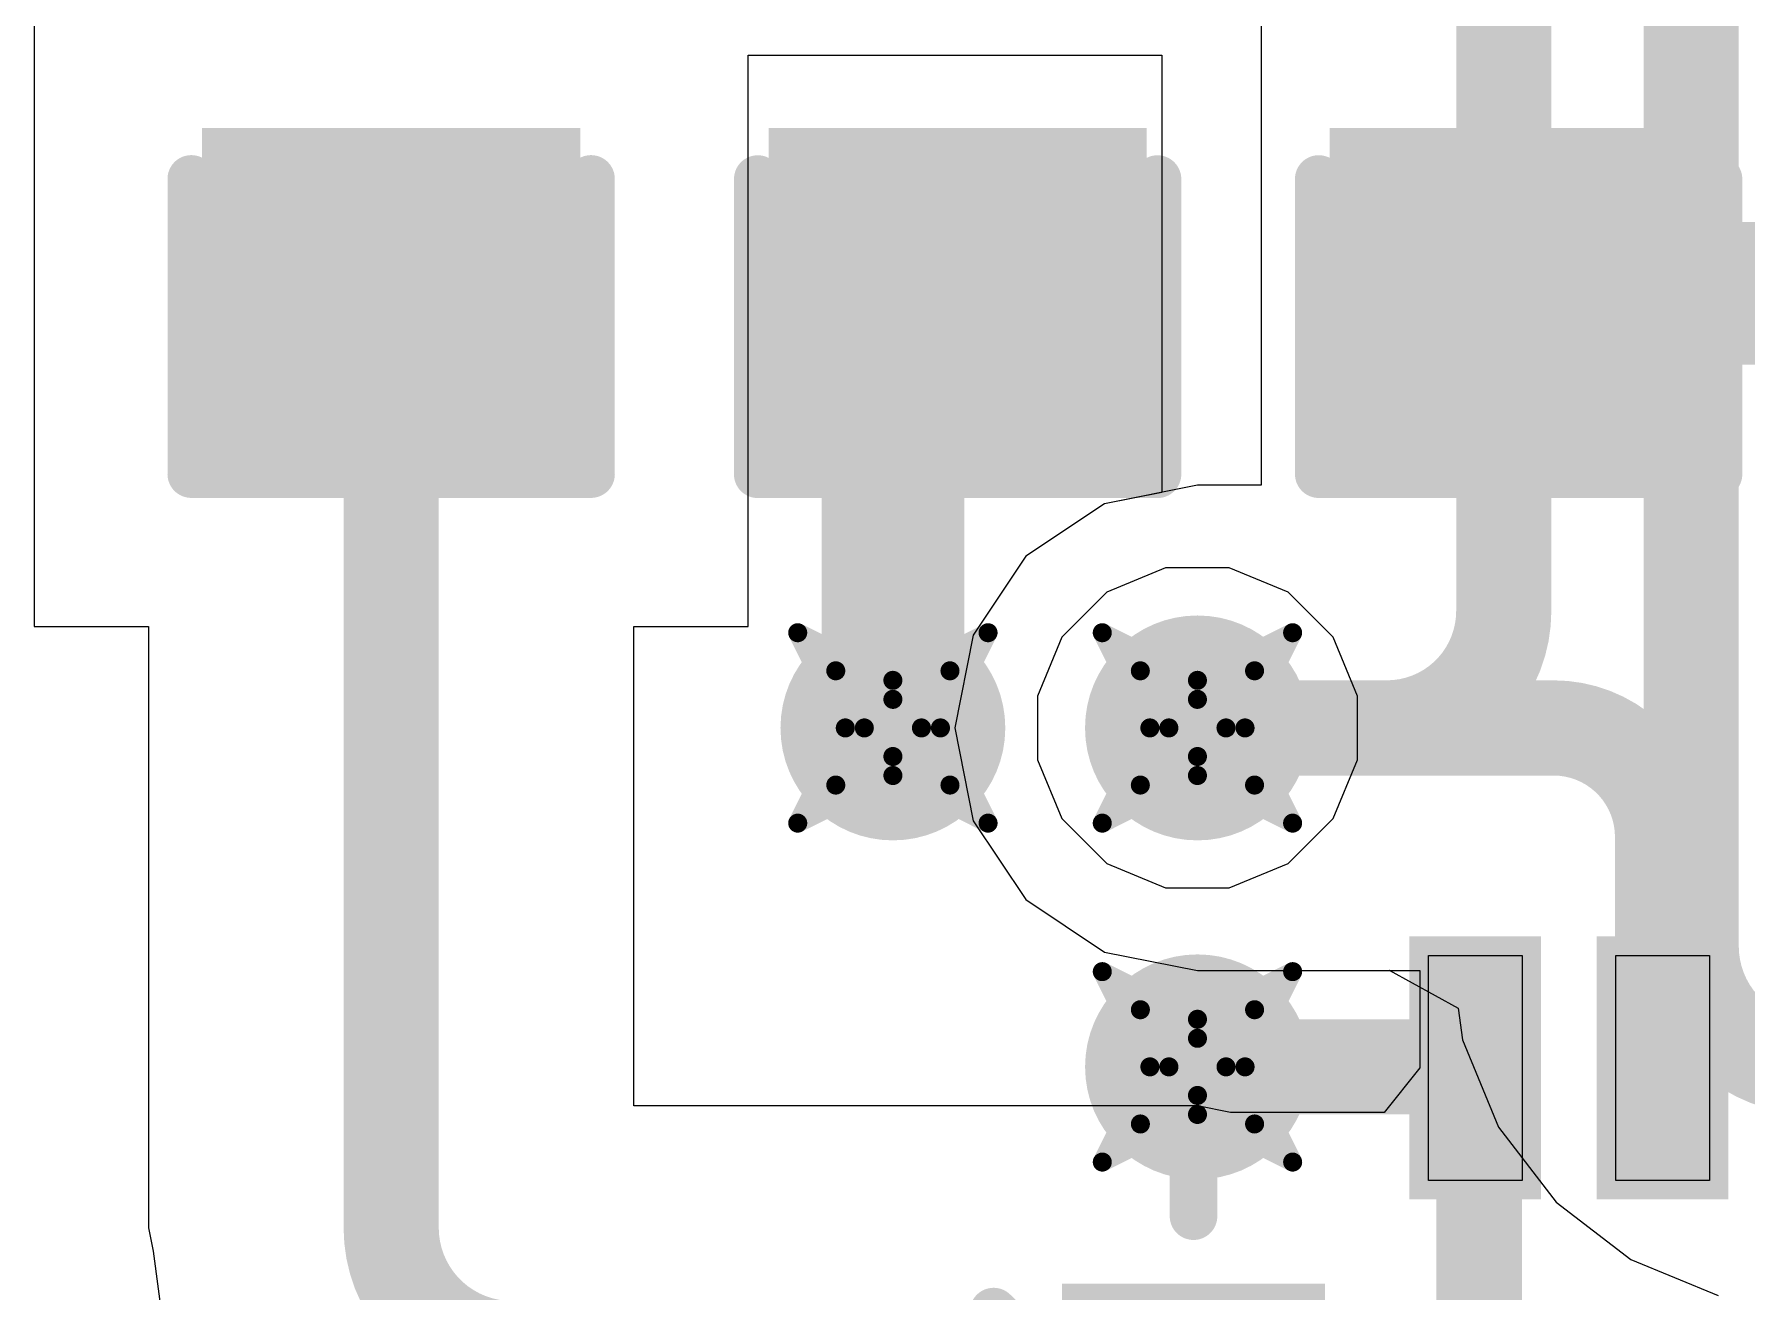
# Model space of a CAD drawing. Header units: inches. Extents: x -2 to 5376, y -4 to 5426.
# Drawn here: x 37.406 to 41.976, y 84.9 to 88.255 of the extents above; entities that cross this region are included whole.
import ezdxf

# ---------------------------------------------------------------- set-up
doc = ezdxf.new("R2010")
doc.units = ezdxf.units.IN
for name, color, linetype in [('Bottom Layer', 5, 'Continuous'), ('Drill Drawing', 1, 'Continuous'), ('Layer 1', 16, 'Continuous'), ('Layer 2', 76, 'Continuous'), ('Top Layer', 1, 'Continuous'), ('Top Overlay', 2, 'Continuous'), ('Top Paste', 8, 'Continuous'), ('Top Solder', 216, 'Continuous'), ('Via Holes', 16, 'Continuous')]:
    doc.layers.add(name, color=color, linetype=linetype)

# ---------------------------------------------------------------- blocks, each defined once
blk = doc.blocks.new('VQFN_16_3_3__24')
at = {"layer": 'Top Layer'}
for points in [[(-0.8729, 1.8), (-0.6229, 1.8), (-0.6229, 1.2), (-0.8729, 1.2)], [(-0.373, 1.8), (-0.123, 1.8), (-0.123, 1.2), (-0.373, 1.2)], [(0.1271, 1.8), (0.3771, 1.8), (0.3771, 1.2), (0.1271, 1.2)], [(0.627, 1.8), (0.877, 1.8), (0.877, 1.2), (0.627, 1.2)], [(-1.8, 0.6234), (-1.8, 0.8734), (-1.2, 0.8734), (-1.2, 0.6234)], [(1.8, 0.8734), (1.8, 0.6234), (1.2, 0.6234), (1.2, 0.8734)], [(-0.7501, 0.7499), (0.7499, 0.7499), (0.7499, -0.7501), (-0.7501, -0.7501)], [(-1.8, 0.1235), (-1.8, 0.3735), (-1.2, 0.3735), (-1.2, 0.1235)], [(1.8, 0.3751), (1.8, 0.1251), (1.2, 0.1251), (1.2, 0.3751)], [(-1.8, -0.3766), (-1.8, -0.1266), (-1.2, -0.1266), (-1.2, -0.3766)], [(1.8, -0.1251), (1.8, -0.3751), (1.2, -0.3751), (1.2, -0.1251)], [(-1.8, -0.8765), (-1.8, -0.6265), (-1.2, -0.6265), (-1.2, -0.8765)], [(1.8, -0.6249), (1.8, -0.8749), (1.2, -0.8749), (1.2, -0.6249)], [(-0.6229, -1.8), (-0.8729, -1.8), (-0.8729, -1.2), (-0.6229, -1.2)], [(-0.123, -1.8), (-0.373, -1.8), (-0.373, -1.2), (-0.123, -1.2)], [(0.3771, -1.8), (0.1271, -1.8), (0.1271, -1.2), (0.3771, -1.2)], [(0.877, -1.8), (0.627, -1.8), (0.627, -1.2), (0.877, -1.2)]]:
    blk.add_hatch(color=1, dxfattribs=at).paths.add_polyline_path(points)
at = {"layer": 'Top Solder'}
for points in [[(-0.9237, 1.8508), (-0.5721, 1.8508), (-0.5721, 1.1492), (-0.9237, 1.1492)], [(-0.4238, 1.8508), (-0.0722, 1.8508), (-0.0722, 1.1492), (-0.4238, 1.1492)], [(0.0763, 1.8508), (0.4279, 1.8508), (0.4279, 1.1492), (0.0763, 1.1492)], [(0.5762, 1.8508), (0.9278, 1.8508), (0.9278, 1.1492), (0.5762, 1.1492)], [(-1.8508, 0.5726), (-1.8508, 0.9242), (-1.1492, 0.9242), (-1.1492, 0.5726)], [(1.8508, 0.9242), (1.8508, 0.5726), (1.1492, 0.5726), (1.1492, 0.9242)], [(-0.8009, 0.8007), (0.8007, 0.8007), (0.8007, -0.8009), (-0.8009, -0.8009)], [(-1.8508, 0.0727), (-1.8508, 0.4243), (-1.1492, 0.4243), (-1.1492, 0.0727)], [(1.8508, 0.4259), (1.8508, 0.0743), (1.1492, 0.0743), (1.1492, 0.4259)], [(-1.8508, -0.4274), (-1.8508, -0.0758), (-1.1492, -0.0758), (-1.1492, -0.4274)], [(1.8508, -0.0743), (1.8508, -0.4259), (1.1492, -0.4259), (1.1492, -0.0743)], [(-1.8508, -0.9273), (-1.8508, -0.5757), (-1.1492, -0.5757), (-1.1492, -0.9273)], [(1.8508, -0.5741), (1.8508, -0.9257), (1.1492, -0.9257), (1.1492, -0.5741)], [(-0.5721, -1.8508), (-0.9237, -1.8508), (-0.9237, -1.1492), (-0.5721, -1.1492)], [(-0.0722, -1.8508), (-0.4238, -1.8508), (-0.4238, -1.1492), (-0.0722, -1.1492)], [(0.4279, -1.8508), (0.0763, -1.8508), (0.0763, -1.1492), (0.4279, -1.1492)], [(0.9278, -1.8508), (0.5762, -1.8508), (0.5762, -1.1492), (0.9278, -1.1492)]]:
    blk.add_hatch(color=216, dxfattribs=at).paths.add_polyline_path(points)
at = {"layer": 'Top Overlay'}
for points in [[(-1.4999, 1.1046, 0.127, 0.127, 0), (-1.4999, 1.4999, 0.127, 0.127, 0)], [(-1.4999, 1.4999, 0.127, 0.127, 0), (-1.1041, 1.4999, 0.127, 0.127, 0)], [(1.1082, 1.4999, 0.127, 0.127, 0), (1.5001, 1.4999, 0.127, 0.127, 0)], [(1.5001, 1.1046, 0.127, 0.127, 0), (1.5001, 1.4999, 0.127, 0.127, 0)], [(-2.0334, 0.85, 0.127, 0.127, 0), (-1.9318, 0.7484, 0.127, 0.127, 0)], [(-2.0334, 0.6468, 0.127, 0.127, 0), (-2.0334, 0.85, 0.127, 0.127, 0)], [(-2.0334, 0.6468, 0.127, 0.127, 0), (-1.9318, 0.7484, 0.127, 0.127, 0)], [(-1.4999, -1.5001, 0.127, 0.127, 0), (-1.4999, -1.1076, 0.127, 0.127, 0)], [(1.5001, -1.5001, 0.127, 0.127, 0), (1.5001, -1.1061, 0.127, 0.127, 0)], [(-1.4999, -1.5001, 0.127, 0.127, 0), (-1.1041, -1.5001, 0.127, 0.127, 0)], [(1.1082, -1.5001, 0.127, 0.127, 0), (1.5001, -1.5001, 0.127, 0.127, 0)]]:
    blk.add_lwpolyline(points, format="xyseb", dxfattribs=at)
for points in [[(-1.5316, 1.4999, 0.0635, 0.0635, 1), (-1.4681, 1.4999, 0.0635, 0.0635, 1)], [(-1.5316, 1.4999, 0.0635, 0.0635, 1), (-1.4681, 1.4999, 0.0635, 0.0635, 1)], [(-1.1358, 1.4999, 0.0635, 0.0635, 1), (-1.0723, 1.4999, 0.0635, 0.0635, 1)], [(1.0765, 1.4999, 0.0635, 0.0635, 1), (1.14, 1.4999, 0.0635, 0.0635, 1)], [(1.4684, 1.4999, 0.0635, 0.0635, 1), (1.5319, 1.4999, 0.0635, 0.0635, 1)], [(1.4684, 1.4999, 0.0635, 0.0635, 1), (1.5319, 1.4999, 0.0635, 0.0635, 1)], [(-1.5316, 1.1046, 0.0635, 0.0635, 1), (-1.4681, 1.1046, 0.0635, 0.0635, 1)], [(1.4684, 1.1046, 0.0635, 0.0635, 1), (1.5319, 1.1046, 0.0635, 0.0635, 1)], [(-2.0651, 0.85, 0.0635, 0.0635, 1), (-2.0016, 0.85, 0.0635, 0.0635, 1)], [(-2.0651, 0.85, 0.0635, 0.0635, 1), (-2.0016, 0.85, 0.0635, 0.0635, 1)], [(-1.9635, 0.7484, 0.0635, 0.0635, 1), (-1.9, 0.7484, 0.0635, 0.0635, 1)], [(-1.9635, 0.7484, 0.0635, 0.0635, 1), (-1.9, 0.7484, 0.0635, 0.0635, 1)], [(-2.0651, 0.6468, 0.0635, 0.0635, 1), (-2.0016, 0.6468, 0.0635, 0.0635, 1)], [(-2.0651, 0.6468, 0.0635, 0.0635, 1), (-2.0016, 0.6468, 0.0635, 0.0635, 1)], [(-1.5316, -1.1076, 0.0635, 0.0635, 1), (-1.4681, -1.1076, 0.0635, 0.0635, 1)], [(1.4684, -1.1061, 0.0635, 0.0635, 1), (1.5319, -1.1061, 0.0635, 0.0635, 1)], [(-1.5316, -1.5001, 0.0635, 0.0635, 1), (-1.4681, -1.5001, 0.0635, 0.0635, 1)], [(-1.5316, -1.5001, 0.0635, 0.0635, 1), (-1.4681, -1.5001, 0.0635, 0.0635, 1)], [(-1.1358, -1.5001, 0.0635, 0.0635, 1), (-1.0723, -1.5001, 0.0635, 0.0635, 1)], [(1.0765, -1.5001, 0.0635, 0.0635, 1), (1.14, -1.5001, 0.0635, 0.0635, 1)], [(1.4684, -1.5001, 0.0635, 0.0635, 1), (1.5319, -1.5001, 0.0635, 0.0635, 1)], [(1.4684, -1.5001, 0.0635, 0.0635, 1), (1.5319, -1.5001, 0.0635, 0.0635, 1)]]:
    blk.add_lwpolyline(points, format="xyseb", close=True, dxfattribs=at)
at = {"layer": 'Top Paste'}
for p, q in [((-0.8729, 1.8), (-0.8729, 1.8)), ((-0.8729, 1.8), (-0.6229, 1.8)), ((-0.8729, 1.2), (-0.8729, 1.8)), ((-0.6229, 1.8), (-0.6229, 1.2)), ((-0.3729, 1.8), (-0.3729, 1.8)), ((-0.3729, 1.8), (-0.1229, 1.8)), ((-0.3729, 1.2), (-0.3729, 1.8)), ((-0.1229, 1.8), (-0.1229, 1.2)), ((0.1271, 1.8), (0.1271, 1.8)), ((0.1271, 1.8), (0.3771, 1.8)), ((0.1271, 1.2), (0.1271, 1.8)), ((0.3771, 1.8), (0.3771, 1.2)), ((0.6271, 1.8), (0.6271, 1.8)), ((0.6271, 1.8), (0.8771, 1.8)), ((0.6271, 1.2), (0.6271, 1.8)), ((0.8771, 1.8), (0.8771, 1.2)), ((-0.6229, 1.2), (-0.8729, 1.2)), ((-0.1229, 1.2), (-0.3729, 1.2)), ((0.3771, 1.2), (0.1271, 1.2)), ((0.8771, 1.2), (0.6271, 1.2)), ((-1.7999, 0.6235), (-1.7999, 0.8735)), ((-1.7999, 0.8735), (-1.1999, 0.8735)), ((-1.1999, 0.8735), (-1.1999, 0.6235)), ((1.2, 0.6235), (1.2, 0.8735)), ((1.2, 0.8735), (1.8, 0.8735)), ((1.8, 0.8735), (1.8, 0.8735)), ((1.8, 0.8735), (1.8, 0.6235)), ((-1.7999, 0.6235), (-1.7999, 0.6235)), ((-1.1999, 0.6235), (-1.7999, 0.6235)), ((-0.6, 0.6), (-0.6, 0.6)), ((-0.6, 0.6), (0.6, 0.6)), ((-0.6, -0.6), (-0.6, 0.6)), ((0.6, 0.6), (0.6, -0.6)), ((1.8, 0.6235), (1.2, 0.6235)), ((-1.8, 0.1235), (-1.8, 0.3735)), ((-1.8, 0.3735), (-1.2, 0.3735)), ((-1.2, 0.3735), (-1.2, 0.1235)), ((1.2, 0.125), (1.2, 0.375)), ((1.2, 0.375), (1.8, 0.375)), ((1.8, 0.375), (1.8, 0.375)), ((1.8, 0.375), (1.8, 0.125)), ((-1.8, 0.1235), (-1.8, 0.1235)), ((-1.2, 0.1235), (-1.8, 0.1235)), ((1.8, 0.125), (1.2, 0.125)), ((-1.7999, -0.3765), (-1.7999, -0.1265)), ((-1.7999, -0.1265), (-1.1999, -0.1265)), ((-1.1999, -0.1265), (-1.1999, -0.3765)), ((1.2, -0.375), (1.2, -0.125)), ((1.2, -0.125), (1.8, -0.125)), ((1.8, -0.125), (1.8, -0.125)), ((1.8, -0.125), (1.8, -0.375)), ((-1.7999, -0.3765), (-1.7999, -0.3765)), ((-1.1999, -0.3765), (-1.7999, -0.3765)), ((1.8, -0.375), (1.2, -0.375)), ((-1.7999, -0.8765), (-1.7999, -0.6265)), ((-1.7999, -0.6265), (-1.1999, -0.6265)), ((-1.1999, -0.6265), (-1.1999, -0.8765)), ((0.6, -0.6), (-0.6, -0.6)), ((1.2, -0.875), (1.2, -0.625)), ((1.2, -0.625), (1.8, -0.625)), ((1.8, -0.625), (1.8, -0.625)), ((1.8, -0.625), (1.8, -0.875)), ((-1.7999, -0.8765), (-1.7999, -0.8765)), ((-1.1999, -0.8765), (-1.7999, -0.8765)), ((1.8, -0.875), (1.2, -0.875)), ((-0.8729, -1.8), (-0.8729, -1.2)), ((-0.8729, -1.2), (-0.6229, -1.2)), ((-0.6229, -1.2), (-0.6229, -1.8)), ((-0.3729, -1.8), (-0.3729, -1.2)), ((-0.3729, -1.2), (-0.1229, -1.2)), ((-0.1229, -1.2), (-0.1229, -1.8)), ((0.1271, -1.8), (0.1271, -1.2)), ((0.1271, -1.2), (0.3771, -1.2)), ((0.3771, -1.2), (0.3771, -1.8)), ((0.6271, -1.8), (0.6271, -1.2)), ((0.6271, -1.2), (0.8771, -1.2)), ((0.8771, -1.2), (0.8771, -1.8)), ((-0.6229, -1.8), (-0.8729, -1.8)), ((-0.6229, -1.8), (-0.6229, -1.8)), ((-0.1229, -1.8), (-0.3729, -1.8)), ((-0.1229, -1.8), (-0.1229, -1.8)), ((0.3771, -1.8), (0.1271, -1.8)), ((0.3771, -1.8), (0.3771, -1.8)), ((0.8771, -1.8), (0.6271, -1.8)), ((0.8771, -1.8), (0.8771, -1.8))]:
    blk.add_line(p, q, dxfattribs=at)
blk = doc.blocks.new('C___0603_99')
at = {"layer": 'Top Layer'}
for points in [[(-0.381, 0.4445), (-0.381, -0.4445), (-1.143, -0.4445), (-1.143, 0.4445)], [(1.143, 0.4445), (1.143, -0.4445), (0.381, -0.4445), (0.381, 0.4445)]]:
    blk.add_hatch(color=1, dxfattribs=at).paths.add_polyline_path(points)
at = {"layer": 'Top Paste'}
for points in [[(-0.381, 0.4445), (-0.381, -0.4445), (-1.143, -0.4445), (-1.143, 0.4445)], [(1.143, 0.4445), (1.143, -0.4445), (0.381, -0.4445), (0.381, 0.4445)]]:
    blk.add_hatch(color=8, dxfattribs=at).paths.add_polyline_path(points)
at = {"layer": 'Top Solder'}
for points in [[(-0.321, 0.5045), (-0.321, -0.5045), (-1.203, -0.5045), (-1.203, 0.5045)], [(1.203, 0.5045), (1.203, -0.5045), (0.321, -0.5045), (0.321, 0.5045)]]:
    blk.add_hatch(color=216, dxfattribs=at).paths.add_polyline_path(points)
at = {"layer": 'Top Overlay'}
for points in [[(-1.2446, -0.5334, 0.127, 0.127, 0), (-1.2446, 0.5334, 0.127, 0.127, 0)], [(-0.4572, 0.5334, 0.127, 0.127, 0), (-1.2446, 0.5334, 0.127, 0.127, 0)], [(1.2446, 0.5334, 0.127, 0.127, 0), (0.4572, 0.5334, 0.127, 0.127, 0)], [(1.2446, -0.5334, 0.127, 0.127, 0), (1.2446, 0.5334, 0.127, 0.127, 0)], [(-0.4572, -0.5334, 0.127, 0.127, 0), (-1.2446, -0.5334, 0.127, 0.127, 0)], [(1.2446, -0.5334, 0.127, 0.127, 0), (0.4572, -0.5334, 0.127, 0.127, 0)]]:
    blk.add_lwpolyline(points, format="xyseb", dxfattribs=at)
for points in [[(-1.2764, 0.5334, 0.0635, 0.0635, 1), (-1.2128, 0.5334, 0.0635, 0.0635, 1)], [(-1.2764, 0.5334, 0.0635, 0.0635, 1), (-1.2128, 0.5334, 0.0635, 0.0635, 1)], [(-0.4889, 0.5334, 0.0635, 0.0635, 1), (-0.4254, 0.5334, 0.0635, 0.0635, 1)], [(0.4254, 0.5334, 0.0635, 0.0635, 1), (0.4889, 0.5334, 0.0635, 0.0635, 1)], [(1.2128, 0.5334, 0.0635, 0.0635, 1), (1.2764, 0.5334, 0.0635, 0.0635, 1)], [(1.2128, 0.5334, 0.0635, 0.0635, 1), (1.2764, 0.5334, 0.0635, 0.0635, 1)], [(-1.2764, -0.5334, 0.0635, 0.0635, 1), (-1.2128, -0.5334, 0.0635, 0.0635, 1)], [(-1.2764, -0.5334, 0.0635, 0.0635, 1), (-1.2128, -0.5334, 0.0635, 0.0635, 1)], [(-0.4889, -0.5334, 0.0635, 0.0635, 1), (-0.4254, -0.5334, 0.0635, 0.0635, 1)], [(0.4254, -0.5334, 0.0635, 0.0635, 1), (0.4889, -0.5334, 0.0635, 0.0635, 1)], [(1.2128, -0.5334, 0.0635, 0.0635, 1), (1.2764, -0.5334, 0.0635, 0.0635, 1)], [(1.2128, -0.5334, 0.0635, 0.0635, 1), (1.2764, -0.5334, 0.0635, 0.0635, 1)]]:
    blk.add_lwpolyline(points, format="xyseb", close=True, dxfattribs=at)
blk = doc.blocks.new('C___0603_100')
at = {"layer": 'Top Layer'}
for points in [[(-0.381, 0.4445), (-0.381, -0.4445), (-1.143, -0.4445), (-1.143, 0.4445)], [(1.143, 0.4445), (1.143, -0.4445), (0.381, -0.4445), (0.381, 0.4445)]]:
    blk.add_hatch(color=1, dxfattribs=at).paths.add_polyline_path(points)
at = {"layer": 'Top Paste'}
for points in [[(-0.381, 0.4445), (-0.381, -0.4445), (-1.143, -0.4445), (-1.143, 0.4445)], [(1.143, 0.4445), (1.143, -0.4445), (0.381, -0.4445), (0.381, 0.4445)]]:
    blk.add_hatch(color=8, dxfattribs=at).paths.add_polyline_path(points)
at = {"layer": 'Top Solder'}
for points in [[(-0.321, 0.5045), (-0.321, -0.5045), (-1.203, -0.5045), (-1.203, 0.5045)], [(1.203, 0.5045), (1.203, -0.5045), (0.321, -0.5045), (0.321, 0.5045)]]:
    blk.add_hatch(color=216, dxfattribs=at).paths.add_polyline_path(points)
at = {"layer": 'Top Overlay'}
for points in [[(-1.2446, -0.5334, 0.127, 0.127, 0), (-1.2446, 0.5334, 0.127, 0.127, 0)], [(-0.4572, 0.5334, 0.127, 0.127, 0), (-1.2446, 0.5334, 0.127, 0.127, 0)], [(1.2446, 0.5334, 0.127, 0.127, 0), (0.4572, 0.5334, 0.127, 0.127, 0)], [(1.2446, -0.5334, 0.127, 0.127, 0), (1.2446, 0.5334, 0.127, 0.127, 0)], [(-0.4572, -0.5334, 0.127, 0.127, 0), (-1.2446, -0.5334, 0.127, 0.127, 0)], [(1.2446, -0.5334, 0.127, 0.127, 0), (0.4572, -0.5334, 0.127, 0.127, 0)]]:
    blk.add_lwpolyline(points, format="xyseb", dxfattribs=at)
for points in [[(-1.2764, 0.5334, 0.0635, 0.0635, 1), (-1.2128, 0.5334, 0.0635, 0.0635, 1)], [(-1.2764, 0.5334, 0.0635, 0.0635, 1), (-1.2128, 0.5334, 0.0635, 0.0635, 1)], [(-0.4889, 0.5334, 0.0635, 0.0635, 1), (-0.4254, 0.5334, 0.0635, 0.0635, 1)], [(0.4254, 0.5334, 0.0635, 0.0635, 1), (0.4889, 0.5334, 0.0635, 0.0635, 1)], [(1.2128, 0.5334, 0.0635, 0.0635, 1), (1.2764, 0.5334, 0.0635, 0.0635, 1)], [(1.2128, 0.5334, 0.0635, 0.0635, 1), (1.2764, 0.5334, 0.0635, 0.0635, 1)], [(-1.2764, -0.5334, 0.0635, 0.0635, 1), (-1.2128, -0.5334, 0.0635, 0.0635, 1)], [(-1.2764, -0.5334, 0.0635, 0.0635, 1), (-1.2128, -0.5334, 0.0635, 0.0635, 1)], [(-0.4889, -0.5334, 0.0635, 0.0635, 1), (-0.4254, -0.5334, 0.0635, 0.0635, 1)], [(0.4254, -0.5334, 0.0635, 0.0635, 1), (0.4889, -0.5334, 0.0635, 0.0635, 1)], [(1.2128, -0.5334, 0.0635, 0.0635, 1), (1.2764, -0.5334, 0.0635, 0.0635, 1)], [(1.2128, -0.5334, 0.0635, 0.0635, 1), (1.2764, -0.5334, 0.0635, 0.0635, 1)]]:
    blk.add_lwpolyline(points, format="xyseb", close=True, dxfattribs=at)
blk = doc.blocks.new('C___0603_102')
at = {"layer": 'Top Layer'}
for points in [[(-0.381, 0.4445), (-0.381, -0.4445), (-1.143, -0.4445), (-1.143, 0.4445)], [(1.143, 0.4445), (1.143, -0.4445), (0.381, -0.4445), (0.381, 0.4445)]]:
    blk.add_hatch(color=1, dxfattribs=at).paths.add_polyline_path(points)
at = {"layer": 'Top Paste'}
for points in [[(-0.381, 0.4445), (-0.381, -0.4445), (-1.143, -0.4445), (-1.143, 0.4445)], [(1.143, 0.4445), (1.143, -0.4445), (0.381, -0.4445), (0.381, 0.4445)]]:
    blk.add_hatch(color=8, dxfattribs=at).paths.add_polyline_path(points)
at = {"layer": 'Top Solder'}
for points in [[(-0.321, 0.5045), (-0.321, -0.5045), (-1.203, -0.5045), (-1.203, 0.5045)], [(1.203, 0.5045), (1.203, -0.5045), (0.321, -0.5045), (0.321, 0.5045)]]:
    blk.add_hatch(color=216, dxfattribs=at).paths.add_polyline_path(points)
at = {"layer": 'Top Overlay'}
for points in [[(-1.2446, 0.5334, 0.127, 0.127, 0), (-1.2446, -0.5334, 0.127, 0.127, 0)], [(-1.2446, 0.5334, 0.127, 0.127, 0), (-0.4572, 0.5334, 0.127, 0.127, 0)], [(0.4572, 0.5334, 0.127, 0.127, 0), (1.2446, 0.5334, 0.127, 0.127, 0)], [(1.2446, 0.5334, 0.127, 0.127, 0), (1.2446, -0.5334, 0.127, 0.127, 0)], [(-1.2446, -0.5334, 0.127, 0.127, 0), (-0.4572, -0.5334, 0.127, 0.127, 0)], [(0.4572, -0.5334, 0.127, 0.127, 0), (1.2446, -0.5334, 0.127, 0.127, 0)]]:
    blk.add_lwpolyline(points, format="xyseb", dxfattribs=at)
for points in [[(-1.2764, 0.5334, 0.0635, 0.0635, 1), (-1.2128, 0.5334, 0.0635, 0.0635, 1)], [(-1.2764, 0.5334, 0.0635, 0.0635, 1), (-1.2128, 0.5334, 0.0635, 0.0635, 1)], [(-0.4889, 0.5334, 0.0635, 0.0635, 1), (-0.4254, 0.5334, 0.0635, 0.0635, 1)], [(0.4254, 0.5334, 0.0635, 0.0635, 1), (0.4889, 0.5334, 0.0635, 0.0635, 1)], [(1.2128, 0.5334, 0.0635, 0.0635, 1), (1.2764, 0.5334, 0.0635, 0.0635, 1)], [(1.2128, 0.5334, 0.0635, 0.0635, 1), (1.2764, 0.5334, 0.0635, 0.0635, 1)], [(-1.2764, -0.5334, 0.0635, 0.0635, 1), (-1.2128, -0.5334, 0.0635, 0.0635, 1)], [(-1.2764, -0.5334, 0.0635, 0.0635, 1), (-1.2128, -0.5334, 0.0635, 0.0635, 1)], [(-0.4889, -0.5334, 0.0635, 0.0635, 1), (-0.4254, -0.5334, 0.0635, 0.0635, 1)], [(0.4254, -0.5334, 0.0635, 0.0635, 1), (0.4889, -0.5334, 0.0635, 0.0635, 1)], [(1.2128, -0.5334, 0.0635, 0.0635, 1), (1.2764, -0.5334, 0.0635, 0.0635, 1)], [(1.2128, -0.5334, 0.0635, 0.0635, 1), (1.2764, -0.5334, 0.0635, 0.0635, 1)]]:
    blk.add_lwpolyline(points, format="xyseb", close=True, dxfattribs=at)

msp = doc.modelspace()

# ---------------------------------------------------------------- hatches: boundary and pattern name
at = {"layer": 'Bottom Layer'}
h = msp.add_hatch(color=5, dxfattribs=at)
edge = h.paths.add_edge_path()
edge.add_arc((39.6971, 86.4042), 0.3, 0, 360)
h = msp.add_hatch(color=5, dxfattribs=at)
edge = h.paths.add_edge_path()
edge.add_arc((40.5099, 86.4042), 0.3, 0, 360)
h = msp.add_hatch(color=5, dxfattribs=at)
edge = h.paths.add_edge_path()
edge.add_arc((40.51, 85.5), 0.3, 0, 360)
at = {"layer": 'Layer 1'}
h = msp.add_hatch(color=16, dxfattribs=at)
edge = h.paths.add_edge_path()
edge.add_arc((39.6971, 86.4042), 0.3, 0, 360)
h = msp.add_hatch(color=16, dxfattribs=at)
edge = h.paths.add_edge_path()
edge.add_arc((40.5099, 86.4042), 0.3, 0, 360)
h = msp.add_hatch(color=16, dxfattribs=at)
edge = h.paths.add_edge_path()
edge.add_arc((40.51, 85.5), 0.3, 0, 360)
at = {"layer": 'Layer 2'}
h = msp.add_hatch(color=76, dxfattribs=at)
edge = h.paths.add_edge_path()
edge.add_arc((39.6971, 86.4042), 0.3, 0, 360)
h = msp.add_hatch(color=76, dxfattribs=at)
edge = h.paths.add_edge_path()
edge.add_arc((40.5099, 86.4042), 0.3, 0, 360)
h = msp.add_hatch(color=76, dxfattribs=at)
edge = h.paths.add_edge_path()
edge.add_arc((40.51, 85.5), 0.3, 0, 360)
at = {"layer": 'Top Layer'}
h = msp.add_hatch(color=1, dxfattribs=at)
edge = h.paths.add_edge_path()
edge.add_arc((39.6971, 86.4042), 0.3, 0, 360)
h = msp.add_hatch(color=1, dxfattribs=at)
edge = h.paths.add_edge_path()
edge.add_arc((40.5099, 86.4042), 0.3, 0, 360)
h = msp.add_hatch(color=1, dxfattribs=at)
edge = h.paths.add_edge_path()
edge.add_arc((40.51, 85.5), 0.3, 0, 360)
at = {"layer": 'Via Holes'}
h = msp.add_hatch(color=7, dxfattribs=at)
edge = h.paths.add_edge_path()
edge.add_arc((39.6971, 86.4042), 0.15, 0, 360)
h = msp.add_hatch(color=7, dxfattribs=at)
edge = h.paths.add_edge_path()
edge.add_arc((40.5099, 86.4042), 0.15, 0, 360)
h = msp.add_hatch(color=7, dxfattribs=at)
edge = h.paths.add_edge_path()
edge.add_arc((40.51, 85.5), 0.15, 0, 360)

# ---------------------------------------------------------------- linework, layer by layer
at = {"layer": 'Bottom Layer'}
for p, q in [((40.6799, 89.7268), (40.6799, 87.0516)), ((40.5099, 87.0516), (40.2621, 87.0023)), ((40.6799, 87.0516), (40.5099, 87.0516)), ((40.2621, 87.0023), (40.0521, 86.862)), ((40.0521, 86.862), (39.9117, 86.6519)), ((39.9117, 86.6519), (39.8624, 86.4042)), ((39.8624, 86.4042), (39.9117, 86.1564)), ((39.9117, 86.1564), (40.0521, 85.9463)), ((40.0521, 85.9463), (40.2621, 85.806)), ((40.2621, 85.806), (40.5099, 85.7567)), ((40.5099, 85.7567), (41.0156, 85.7567)), ((41.0156, 85.7567), (41.022, 85.758)), ((41.022, 85.758), (41.2061, 85.6566)), ((41.2061, 85.6566), (41.2172, 85.5721)), ((41.2172, 85.5721), (41.3136, 85.3393)), ((41.3136, 85.3393), (41.467, 85.1394)), ((41.467, 85.1394), (41.6668, 84.9861)), ((41.6668, 84.9861), (41.8996, 84.8897))]:
    msp.add_line(p, q, dxfattribs=at)
for points in [[(41.3274, 86.7159, 0.254, 0.254, 0), (41.3274, 90.678, 0.254, 0.254, 0)], [(41.8276, 85.8218, 0.254, 0.254, 0), (41.8276, 88.7972, 0.254, 0.254, 0)], [(41.3274, 86.7159, 0.254, 0.254, -0.414214), (41.0156, 86.4042, 0.254, 0.254, 0)], [(40.5099, 86.4042, 0.254, 0.254, 0), (41.0156, 86.4042, 0.254, 0.254, 0)], [(42.1494, 85.5, 0.254, 0.254, -0.414214), (41.8276, 85.8218, 0.254, 0.254, 0)]]:
    msp.add_lwpolyline(points, format="xyseb", dxfattribs=at)
for points in [[(41.2639, 86.7159, 0.127, 0.127, 1), (41.3909, 86.7159, 0.127, 0.127, 1)], [(41.2639, 86.7159, 0.127, 0.127, 1), (41.3909, 86.7159, 0.127, 0.127, 1)], [(40.4464, 86.4042, 0.127, 0.127, 1), (40.5734, 86.4042, 0.127, 0.127, 1)], [(40.9521, 86.4042, 0.127, 0.127, 1), (41.0791, 86.4042, 0.127, 0.127, 1)], [(40.9521, 86.4042, 0.127, 0.127, 1), (41.0791, 86.4042, 0.127, 0.127, 1)], [(41.7641, 85.8218, 0.127, 0.127, 1), (41.8911, 85.8218, 0.127, 0.127, 1)], [(41.7641, 85.8218, 0.127, 0.127, 1), (41.8911, 85.8218, 0.127, 0.127, 1)]]:
    msp.add_lwpolyline(points, format="xyseb", close=True, dxfattribs=at)
at = {"layer": 'Drill Drawing'}
for points in [[(39.4431, 86.6582, 0.0508, 0.0508, 0), (39.6971, 86.5312, 0.0508, 0.0508, 0)], [(39.4431, 86.6582, 0.0508, 0.0508, 0), (39.5701, 86.4042, 0.0508, 0.0508, 0)], [(39.6971, 86.5312, 0.0508, 0.0508, 0), (39.9511, 86.6582, 0.0508, 0.0508, 0)], [(39.8241, 86.4042, 0.0508, 0.0508, 0), (39.9511, 86.6582, 0.0508, 0.0508, 0)], [(40.2559, 86.6582, 0.0508, 0.0508, 0), (40.5099, 86.5312, 0.0508, 0.0508, 0)], [(40.2559, 86.6582, 0.0508, 0.0508, 0), (40.3829, 86.4042, 0.0508, 0.0508, 0)], [(40.5099, 86.5312, 0.0508, 0.0508, 0), (40.7639, 86.6582, 0.0508, 0.0508, 0)], [(40.6369, 86.4042, 0.0508, 0.0508, 0), (40.7639, 86.6582, 0.0508, 0.0508, 0)], [(39.5447, 86.5566, 0.0508, 0.0508, 0), (39.6971, 86.4804, 0.0508, 0.0508, 0)], [(39.5447, 86.5566, 0.0508, 0.0508, 0), (39.6209, 86.4042, 0.0508, 0.0508, 0)], [(39.6971, 86.4804, 0.0508, 0.0508, 0), (39.8495, 86.5566, 0.0508, 0.0508, 0)], [(39.7733, 86.4042, 0.0508, 0.0508, 0), (39.8495, 86.5566, 0.0508, 0.0508, 0)], [(40.3575, 86.5566, 0.0508, 0.0508, 0), (40.5099, 86.4804, 0.0508, 0.0508, 0)], [(40.3575, 86.5566, 0.0508, 0.0508, 0), (40.4337, 86.4042, 0.0508, 0.0508, 0)], [(40.5099, 86.4804, 0.0508, 0.0508, 0), (40.6623, 86.5566, 0.0508, 0.0508, 0)], [(40.5861, 86.4042, 0.0508, 0.0508, 0), (40.6623, 86.5566, 0.0508, 0.0508, 0)], [(39.4431, 86.1502, 0.0508, 0.0508, 0), (39.5701, 86.4042, 0.0508, 0.0508, 0)], [(39.5447, 86.2518, 0.0508, 0.0508, 0), (39.6209, 86.4042, 0.0508, 0.0508, 0)], [(39.7733, 86.4042, 0.0508, 0.0508, 0), (39.8495, 86.2518, 0.0508, 0.0508, 0)], [(39.8241, 86.4042, 0.0508, 0.0508, 0), (39.9511, 86.1502, 0.0508, 0.0508, 0)], [(40.2559, 86.1502, 0.0508, 0.0508, 0), (40.3829, 86.4042, 0.0508, 0.0508, 0)], [(40.3575, 86.2518, 0.0508, 0.0508, 0), (40.4337, 86.4042, 0.0508, 0.0508, 0)], [(40.5861, 86.4042, 0.0508, 0.0508, 0), (40.6623, 86.2518, 0.0508, 0.0508, 0)], [(40.6369, 86.4042, 0.0508, 0.0508, 0), (40.7639, 86.1502, 0.0508, 0.0508, 0)], [(39.5447, 86.2518, 0.0508, 0.0508, 0), (39.6971, 86.328, 0.0508, 0.0508, 0)], [(39.6971, 86.328, 0.0508, 0.0508, 0), (39.8495, 86.2518, 0.0508, 0.0508, 0)], [(40.3575, 86.2518, 0.0508, 0.0508, 0), (40.5099, 86.328, 0.0508, 0.0508, 0)], [(40.5099, 86.328, 0.0508, 0.0508, 0), (40.6623, 86.2518, 0.0508, 0.0508, 0)], [(39.4431, 86.1502, 0.0508, 0.0508, 0), (39.6971, 86.2772, 0.0508, 0.0508, 0)], [(39.6971, 86.2772, 0.0508, 0.0508, 0), (39.9511, 86.1502, 0.0508, 0.0508, 0)], [(40.2559, 86.1502, 0.0508, 0.0508, 0), (40.5099, 86.2772, 0.0508, 0.0508, 0)], [(40.5099, 86.2772, 0.0508, 0.0508, 0), (40.7639, 86.1502, 0.0508, 0.0508, 0)], [(40.256, 85.754, 0.0508, 0.0508, 0), (40.51, 85.627, 0.0508, 0.0508, 0)], [(40.256, 85.754, 0.0508, 0.0508, 0), (40.383, 85.5, 0.0508, 0.0508, 0)], [(40.51, 85.627, 0.0508, 0.0508, 0), (40.764, 85.754, 0.0508, 0.0508, 0)], [(40.637, 85.5, 0.0508, 0.0508, 0), (40.764, 85.754, 0.0508, 0.0508, 0)], [(40.3576, 85.6524, 0.0508, 0.0508, 0), (40.51, 85.5762, 0.0508, 0.0508, 0)], [(40.3576, 85.6524, 0.0508, 0.0508, 0), (40.4338, 85.5, 0.0508, 0.0508, 0)], [(40.51, 85.5762, 0.0508, 0.0508, 0), (40.6624, 85.6524, 0.0508, 0.0508, 0)], [(40.5862, 85.5, 0.0508, 0.0508, 0), (40.6624, 85.6524, 0.0508, 0.0508, 0)], [(40.256, 85.246, 0.0508, 0.0508, 0), (40.383, 85.5, 0.0508, 0.0508, 0)], [(40.3576, 85.3476, 0.0508, 0.0508, 0), (40.4338, 85.5, 0.0508, 0.0508, 0)], [(40.5862, 85.5, 0.0508, 0.0508, 0), (40.6624, 85.3476, 0.0508, 0.0508, 0)], [(40.637, 85.5, 0.0508, 0.0508, 0), (40.764, 85.246, 0.0508, 0.0508, 0)], [(40.3576, 85.3476, 0.0508, 0.0508, 0), (40.51, 85.4238, 0.0508, 0.0508, 0)], [(40.51, 85.4238, 0.0508, 0.0508, 0), (40.6624, 85.3476, 0.0508, 0.0508, 0)], [(40.256, 85.246, 0.0508, 0.0508, 0), (40.51, 85.373, 0.0508, 0.0508, 0)], [(40.51, 85.373, 0.0508, 0.0508, 0), (40.764, 85.246, 0.0508, 0.0508, 0)]]:
    msp.add_lwpolyline(points, format="xyseb", dxfattribs=at)
for points in [[(39.4304, 86.6582, 0.0254, 0.0254, 1), (39.4558, 86.6582, 0.0254, 0.0254, 1)], [(39.4304, 86.6582, 0.0254, 0.0254, 1), (39.4558, 86.6582, 0.0254, 0.0254, 1)], [(39.9384, 86.6582, 0.0254, 0.0254, 1), (39.9638, 86.6582, 0.0254, 0.0254, 1)], [(39.9384, 86.6582, 0.0254, 0.0254, 1), (39.9638, 86.6582, 0.0254, 0.0254, 1)], [(40.2432, 86.6582, 0.0254, 0.0254, 1), (40.2686, 86.6582, 0.0254, 0.0254, 1)], [(40.2432, 86.6582, 0.0254, 0.0254, 1), (40.2686, 86.6582, 0.0254, 0.0254, 1)], [(40.7512, 86.6582, 0.0254, 0.0254, 1), (40.7766, 86.6582, 0.0254, 0.0254, 1)], [(40.7512, 86.6582, 0.0254, 0.0254, 1), (40.7766, 86.6582, 0.0254, 0.0254, 1)], [(39.532, 86.5566, 0.0254, 0.0254, 1), (39.5574, 86.5566, 0.0254, 0.0254, 1)], [(39.532, 86.5566, 0.0254, 0.0254, 1), (39.5574, 86.5566, 0.0254, 0.0254, 1)], [(39.8368, 86.5566, 0.0254, 0.0254, 1), (39.8622, 86.5566, 0.0254, 0.0254, 1)], [(39.8368, 86.5566, 0.0254, 0.0254, 1), (39.8622, 86.5566, 0.0254, 0.0254, 1)], [(40.3448, 86.5566, 0.0254, 0.0254, 1), (40.3702, 86.5566, 0.0254, 0.0254, 1)], [(40.3448, 86.5566, 0.0254, 0.0254, 1), (40.3702, 86.5566, 0.0254, 0.0254, 1)], [(40.6496, 86.5566, 0.0254, 0.0254, 1), (40.675, 86.5566, 0.0254, 0.0254, 1)], [(40.6496, 86.5566, 0.0254, 0.0254, 1), (40.675, 86.5566, 0.0254, 0.0254, 1)], [(39.6844, 86.5312, 0.0254, 0.0254, 1), (39.7098, 86.5312, 0.0254, 0.0254, 1)], [(39.6844, 86.5312, 0.0254, 0.0254, 1), (39.7098, 86.5312, 0.0254, 0.0254, 1)], [(40.4972, 86.5312, 0.0254, 0.0254, 1), (40.5226, 86.5312, 0.0254, 0.0254, 1)], [(40.4972, 86.5312, 0.0254, 0.0254, 1), (40.5226, 86.5312, 0.0254, 0.0254, 1)], [(39.6844, 86.4804, 0.0254, 0.0254, 1), (39.7098, 86.4804, 0.0254, 0.0254, 1)], [(39.6844, 86.4804, 0.0254, 0.0254, 1), (39.7098, 86.4804, 0.0254, 0.0254, 1)], [(40.4972, 86.4804, 0.0254, 0.0254, 1), (40.5226, 86.4804, 0.0254, 0.0254, 1)], [(40.4972, 86.4804, 0.0254, 0.0254, 1), (40.5226, 86.4804, 0.0254, 0.0254, 1)], [(39.5574, 86.4042, 0.0254, 0.0254, 1), (39.5828, 86.4042, 0.0254, 0.0254, 1)], [(39.5574, 86.4042, 0.0254, 0.0254, 1), (39.5828, 86.4042, 0.0254, 0.0254, 1)], [(39.6082, 86.4042, 0.0254, 0.0254, 1), (39.6336, 86.4042, 0.0254, 0.0254, 1)], [(39.6082, 86.4042, 0.0254, 0.0254, 1), (39.6336, 86.4042, 0.0254, 0.0254, 1)], [(39.7606, 86.4042, 0.0254, 0.0254, 1), (39.786, 86.4042, 0.0254, 0.0254, 1)], [(39.7606, 86.4042, 0.0254, 0.0254, 1), (39.786, 86.4042, 0.0254, 0.0254, 1)], [(39.8114, 86.4042, 0.0254, 0.0254, 1), (39.8368, 86.4042, 0.0254, 0.0254, 1)], [(39.8114, 86.4042, 0.0254, 0.0254, 1), (39.8368, 86.4042, 0.0254, 0.0254, 1)], [(40.3702, 86.4042, 0.0254, 0.0254, 1), (40.3956, 86.4042, 0.0254, 0.0254, 1)], [(40.3702, 86.4042, 0.0254, 0.0254, 1), (40.3956, 86.4042, 0.0254, 0.0254, 1)], [(40.421, 86.4042, 0.0254, 0.0254, 1), (40.4464, 86.4042, 0.0254, 0.0254, 1)], [(40.421, 86.4042, 0.0254, 0.0254, 1), (40.4464, 86.4042, 0.0254, 0.0254, 1)], [(40.5734, 86.4042, 0.0254, 0.0254, 1), (40.5988, 86.4042, 0.0254, 0.0254, 1)], [(40.5734, 86.4042, 0.0254, 0.0254, 1), (40.5988, 86.4042, 0.0254, 0.0254, 1)], [(40.6242, 86.4042, 0.0254, 0.0254, 1), (40.6496, 86.4042, 0.0254, 0.0254, 1)], [(40.6242, 86.4042, 0.0254, 0.0254, 1), (40.6496, 86.4042, 0.0254, 0.0254, 1)], [(39.6844, 86.328, 0.0254, 0.0254, 1), (39.7098, 86.328, 0.0254, 0.0254, 1)], [(39.6844, 86.328, 0.0254, 0.0254, 1), (39.7098, 86.328, 0.0254, 0.0254, 1)], [(40.4972, 86.328, 0.0254, 0.0254, 1), (40.5226, 86.328, 0.0254, 0.0254, 1)], [(40.4972, 86.328, 0.0254, 0.0254, 1), (40.5226, 86.328, 0.0254, 0.0254, 1)], [(39.6844, 86.2772, 0.0254, 0.0254, 1), (39.7098, 86.2772, 0.0254, 0.0254, 1)], [(39.6844, 86.2772, 0.0254, 0.0254, 1), (39.7098, 86.2772, 0.0254, 0.0254, 1)], [(40.4972, 86.2772, 0.0254, 0.0254, 1), (40.5226, 86.2772, 0.0254, 0.0254, 1)], [(40.4972, 86.2772, 0.0254, 0.0254, 1), (40.5226, 86.2772, 0.0254, 0.0254, 1)], [(39.532, 86.2518, 0.0254, 0.0254, 1), (39.5574, 86.2518, 0.0254, 0.0254, 1)], [(39.532, 86.2518, 0.0254, 0.0254, 1), (39.5574, 86.2518, 0.0254, 0.0254, 1)], [(39.8368, 86.2518, 0.0254, 0.0254, 1), (39.8622, 86.2518, 0.0254, 0.0254, 1)], [(39.8368, 86.2518, 0.0254, 0.0254, 1), (39.8622, 86.2518, 0.0254, 0.0254, 1)], [(40.3448, 86.2518, 0.0254, 0.0254, 1), (40.3702, 86.2518, 0.0254, 0.0254, 1)], [(40.3448, 86.2518, 0.0254, 0.0254, 1), (40.3702, 86.2518, 0.0254, 0.0254, 1)], [(40.6496, 86.2518, 0.0254, 0.0254, 1), (40.675, 86.2518, 0.0254, 0.0254, 1)], [(40.6496, 86.2518, 0.0254, 0.0254, 1), (40.675, 86.2518, 0.0254, 0.0254, 1)], [(39.4304, 86.1502, 0.0254, 0.0254, 1), (39.4558, 86.1502, 0.0254, 0.0254, 1)], [(39.4304, 86.1502, 0.0254, 0.0254, 1), (39.4558, 86.1502, 0.0254, 0.0254, 1)], [(39.9384, 86.1502, 0.0254, 0.0254, 1), (39.9638, 86.1502, 0.0254, 0.0254, 1)], [(39.9384, 86.1502, 0.0254, 0.0254, 1), (39.9638, 86.1502, 0.0254, 0.0254, 1)], [(40.2432, 86.1502, 0.0254, 0.0254, 1), (40.2686, 86.1502, 0.0254, 0.0254, 1)], [(40.2432, 86.1502, 0.0254, 0.0254, 1), (40.2686, 86.1502, 0.0254, 0.0254, 1)], [(40.7512, 86.1502, 0.0254, 0.0254, 1), (40.7766, 86.1502, 0.0254, 0.0254, 1)], [(40.7512, 86.1502, 0.0254, 0.0254, 1), (40.7766, 86.1502, 0.0254, 0.0254, 1)], [(40.2433, 85.754, 0.0254, 0.0254, 1), (40.2687, 85.754, 0.0254, 0.0254, 1)], [(40.2433, 85.754, 0.0254, 0.0254, 1), (40.2687, 85.754, 0.0254, 0.0254, 1)], [(40.7513, 85.754, 0.0254, 0.0254, 1), (40.7767, 85.754, 0.0254, 0.0254, 1)], [(40.7513, 85.754, 0.0254, 0.0254, 1), (40.7767, 85.754, 0.0254, 0.0254, 1)], [(40.3449, 85.6524, 0.0254, 0.0254, 1), (40.3703, 85.6524, 0.0254, 0.0254, 1)], [(40.3449, 85.6524, 0.0254, 0.0254, 1), (40.3703, 85.6524, 0.0254, 0.0254, 1)], [(40.4973, 85.627, 0.0254, 0.0254, 1), (40.5227, 85.627, 0.0254, 0.0254, 1)], [(40.4973, 85.627, 0.0254, 0.0254, 1), (40.5227, 85.627, 0.0254, 0.0254, 1)], [(40.6497, 85.6524, 0.0254, 0.0254, 1), (40.6751, 85.6524, 0.0254, 0.0254, 1)], [(40.6497, 85.6524, 0.0254, 0.0254, 1), (40.6751, 85.6524, 0.0254, 0.0254, 1)], [(40.4973, 85.5762, 0.0254, 0.0254, 1), (40.5227, 85.5762, 0.0254, 0.0254, 1)], [(40.4973, 85.5762, 0.0254, 0.0254, 1), (40.5227, 85.5762, 0.0254, 0.0254, 1)], [(40.3703, 85.5, 0.0254, 0.0254, 1), (40.3957, 85.5, 0.0254, 0.0254, 1)], [(40.3703, 85.5, 0.0254, 0.0254, 1), (40.3957, 85.5, 0.0254, 0.0254, 1)], [(40.4211, 85.5, 0.0254, 0.0254, 1), (40.4465, 85.5, 0.0254, 0.0254, 1)], [(40.4211, 85.5, 0.0254, 0.0254, 1), (40.4465, 85.5, 0.0254, 0.0254, 1)], [(40.5735, 85.5, 0.0254, 0.0254, 1), (40.5989, 85.5, 0.0254, 0.0254, 1)], [(40.5735, 85.5, 0.0254, 0.0254, 1), (40.5989, 85.5, 0.0254, 0.0254, 1)], [(40.6243, 85.5, 0.0254, 0.0254, 1), (40.6497, 85.5, 0.0254, 0.0254, 1)], [(40.6243, 85.5, 0.0254, 0.0254, 1), (40.6497, 85.5, 0.0254, 0.0254, 1)], [(40.4973, 85.4238, 0.0254, 0.0254, 1), (40.5227, 85.4238, 0.0254, 0.0254, 1)], [(40.4973, 85.4238, 0.0254, 0.0254, 1), (40.5227, 85.4238, 0.0254, 0.0254, 1)], [(40.4973, 85.373, 0.0254, 0.0254, 1), (40.5227, 85.373, 0.0254, 0.0254, 1)], [(40.4973, 85.373, 0.0254, 0.0254, 1), (40.5227, 85.373, 0.0254, 0.0254, 1)], [(40.3449, 85.3476, 0.0254, 0.0254, 1), (40.3703, 85.3476, 0.0254, 0.0254, 1)], [(40.3449, 85.3476, 0.0254, 0.0254, 1), (40.3703, 85.3476, 0.0254, 0.0254, 1)], [(40.6497, 85.3476, 0.0254, 0.0254, 1), (40.6751, 85.3476, 0.0254, 0.0254, 1)], [(40.6497, 85.3476, 0.0254, 0.0254, 1), (40.6751, 85.3476, 0.0254, 0.0254, 1)], [(40.2433, 85.246, 0.0254, 0.0254, 1), (40.2687, 85.246, 0.0254, 0.0254, 1)], [(40.2433, 85.246, 0.0254, 0.0254, 1), (40.2687, 85.246, 0.0254, 0.0254, 1)], [(40.7513, 85.246, 0.0254, 0.0254, 1), (40.7767, 85.246, 0.0254, 0.0254, 1)], [(40.7513, 85.246, 0.0254, 0.0254, 1), (40.7767, 85.246, 0.0254, 0.0254, 1)]]:
    msp.add_lwpolyline(points, format="xyseb", close=True, dxfattribs=at)
at = {"layer": 'Layer 1'}
for p, q in [((40.4249, 86.8312), (40.268, 86.7661)), ((40.5948, 86.8312), (40.4249, 86.8312)), ((40.7517, 86.7661), (40.5948, 86.8312)), ((40.268, 86.7661), (40.1479, 86.646)), ((40.8719, 86.646), (40.7517, 86.7661)), ((40.1479, 86.646), (40.0829, 86.4891)), ((40.9369, 86.4891), (40.8719, 86.646)), ((40.0829, 86.4891), (40.0829, 86.3192)), ((40.9369, 86.3192), (40.9369, 86.4891)), ((40.0829, 86.3192), (40.1479, 86.1623)), ((40.8719, 86.1623), (40.9369, 86.3192)), ((40.1479, 86.1623), (40.268, 86.0422)), ((40.7517, 86.0422), (40.8719, 86.1623)), ((40.268, 86.0422), (40.4249, 85.9772)), ((40.5948, 85.9772), (40.7517, 86.0422)), ((40.4249, 85.9772), (40.5948, 85.9772))]:
    msp.add_line(p, q, dxfattribs=at)
at = {"layer": 'Layer 2'}
for p, q in [((40.4249, 86.8312), (40.268, 86.7661)), ((40.5948, 86.8312), (40.4249, 86.8312)), ((40.7517, 86.7661), (40.5948, 86.8312)), ((40.268, 86.7661), (40.1479, 86.646)), ((40.8719, 86.646), (40.7517, 86.7661)), ((40.1479, 86.646), (40.0829, 86.4891)), ((40.9369, 86.4891), (40.8719, 86.646)), ((40.0829, 86.4891), (40.0829, 86.3192)), ((40.9369, 86.3192), (40.9369, 86.4891)), ((40.0829, 86.3192), (40.1479, 86.1623)), ((40.8719, 86.1623), (40.9369, 86.3192)), ((40.1479, 86.1623), (40.268, 86.0422)), ((40.7517, 86.0422), (40.8719, 86.1623)), ((40.268, 86.0422), (40.4249, 85.9772)), ((40.5948, 85.9772), (40.7517, 86.0422)), ((40.4249, 85.9772), (40.5948, 85.9772))]:
    msp.add_line(p, q, dxfattribs=at)
at = {"layer": 'Top Layer'}
for p, q in [((37.4056, 88.453), (37.4056, 86.675)), ((39.3106, 86.675), (39.3106, 88.1986)), ((39.3106, 88.1986), (40.4146, 88.1986)), ((40.4146, 88.1986), (40.4146, 87.0326)), ((40.4146, 87.0326), (40.2621, 87.0023)), ((40.2621, 87.0023), (40.0521, 86.862)), ((40.0521, 86.862), (39.9117, 86.6519)), ((37.4056, 86.675), (37.7106, 86.675)), ((37.7106, 86.675), (37.7106, 85.0708)), ((39.0055, 85.396), (39.0055, 86.675)), ((39.0055, 86.675), (39.3106, 86.675)), ((39.9117, 86.6519), (39.8624, 86.4042)), ((39.8624, 86.4042), (39.9117, 86.1564)), ((39.9117, 86.1564), (40.0521, 85.9463)), ((40.0521, 85.9463), (40.2621, 85.806)), ((40.2621, 85.806), (40.5099, 85.7567)), ((40.5099, 85.7567), (41.1038, 85.7567)), ((41.1038, 85.7567), (41.1038, 85.4971)), ((41.1038, 85.4971), (41.0079, 85.3785)), ((40.5099, 85.396), (39.0055, 85.396)), ((40.5978, 85.3785), (40.5099, 85.396)), ((41.0079, 85.3785), (40.5978, 85.3785)), ((37.7106, 85.0708), (37.723, 85.0086)), ((37.723, 85.0086), (37.7477, 84.8209))]:
    msp.add_line(p, q, dxfattribs=at)
for points in [[(41.3671, 87.5638, 0.381, 0.381, 0), (42.8501, 87.5638, 0.381, 0.381, 0)], [(38.3581, 85.0708, 0.254, 0.254, 0), (38.3581, 87.564, 0.254, 0.254, 0)], [(39.6971, 87.3908, 0.254, 0.254, 0), (39.8699, 87.5636, 0.254, 0.254, 0)], [(39.6971, 86.4042, 0.381, 0.381, 0), (39.6971, 87.3908, 0.381, 0.381, 0)], [(40.5099, 86.4042, 0.254, 0.254, 0), (41.4605, 86.4042, 0.254, 0.254, 0)], [(41.4605, 86.4042, 0.254, 0.254, -0.414214), (41.7512, 86.1134, 0.254, 0.254, 0)], [(41.7512, 85.4971, 0.254, 0.254, 0), (41.7512, 86.1134, 0.254, 0.254, 0)], [(40.51, 85.5001, 0.254, 0.254, 0), (41.262, 85.5001, 0.254, 0.254, 0)], [(40.51, 85.5, 0.254, 0.254, 0), (40.51, 85.5001, 0.254, 0.254, 0)], [(41.262, 84.7478, 0.2286, 0.2286, 0), (41.262, 85.5001, 0.2286, 0.2286, 0)], [(38.6803, 84.7485, 0.254, 0.254, -0.414214), (38.3581, 85.0708, 0.254, 0.254, 0)]]:
    msp.add_lwpolyline(points, format="xyseb", dxfattribs=at)
for points in [[(41.2719, 87.5638, 0.1905, 0.1905, 1), (41.4624, 87.5638, 0.1905, 0.1905, 1)], [(38.2946, 87.564, 0.127, 0.127, 1), (38.4216, 87.564, 0.127, 0.127, 1)], [(39.8064, 87.5636, 0.127, 0.127, 1), (39.9334, 87.5636, 0.127, 0.127, 1)], [(39.6018, 87.3908, 0.1905, 0.1905, 1), (39.7923, 87.3908, 0.1905, 0.1905, 1)], [(39.6336, 87.3908, 0.127, 0.127, 1), (39.7606, 87.3908, 0.127, 0.127, 1)], [(39.6018, 86.4042, 0.1905, 0.1905, 1), (39.7923, 86.4042, 0.1905, 0.1905, 1)], [(40.4464, 86.4042, 0.127, 0.127, 1), (40.5734, 86.4042, 0.127, 0.127, 1)], [(41.397, 86.4042, 0.127, 0.127, 1), (41.524, 86.4042, 0.127, 0.127, 1)], [(41.397, 86.4042, 0.127, 0.127, 1), (41.524, 86.4042, 0.127, 0.127, 1)], [(41.6877, 86.1134, 0.127, 0.127, 1), (41.8147, 86.1134, 0.127, 0.127, 1)], [(41.6877, 86.1134, 0.127, 0.127, 1), (41.8147, 86.1134, 0.127, 0.127, 1)], [(40.4465, 85.5001, 0.127, 0.127, 1), (40.5735, 85.5001, 0.127, 0.127, 1)], [(40.4465, 85.5001, 0.127, 0.127, 1), (40.5735, 85.5001, 0.127, 0.127, 1)], [(40.4465, 85.5, 0.127, 0.127, 1), (40.5735, 85.5, 0.127, 0.127, 1)], [(41.1985, 85.5001, 0.127, 0.127, 1), (41.3255, 85.5001, 0.127, 0.127, 1)], [(41.2048, 85.5001, 0.1143, 0.1143, 1), (41.3191, 85.5001, 0.1143, 0.1143, 1)], [(41.6877, 85.4971, 0.127, 0.127, 1), (41.8147, 85.4971, 0.127, 0.127, 1)], [(38.2946, 85.0708, 0.127, 0.127, 1), (38.4216, 85.0708, 0.127, 0.127, 1)], [(38.2946, 85.0708, 0.127, 0.127, 1), (38.4216, 85.0708, 0.127, 0.127, 1)]]:
    msp.add_lwpolyline(points, format="xyseb", close=True, dxfattribs=at)

# ---------------------------------------------------------------- block references
for name, p, rotation in [('C___0603_99', (38.3581, 88.326), 270), ('C___0603_102', (39.8699, 88.3256), 90), ('C___0603_100', (41.3671, 88.3258), 270)]:
    msp.add_blockref(name, p, dxfattribs=dict(rotation=rotation))
msp.add_blockref('VQFN_16_3_3__24', (41.9993, 83.9971))

doc.saveas('drawing.dxf')
